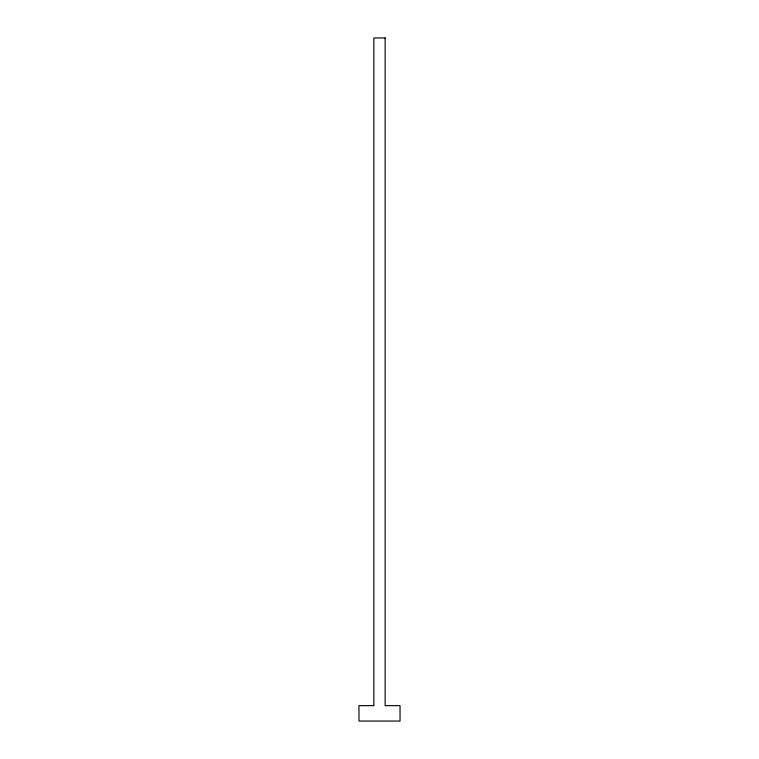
<?xml version="1.0" encoding="UTF-8"?>
<svg xmlns="http://www.w3.org/2000/svg" width="759" height="759" viewBox="0 0 759 759"><rect width="100%" height="100%" fill="white"/><g stroke="black" fill="none" stroke-linecap="round" stroke-linejoin="round"><path stroke-width="1.14" d="M385.145 37.95L373.855 37.95L373.855 705.642L358.96 705.642L358.96 721.05L400.04 721.05L400.04 705.642L385.145 705.642L385.145 37.95"/></g></svg>
